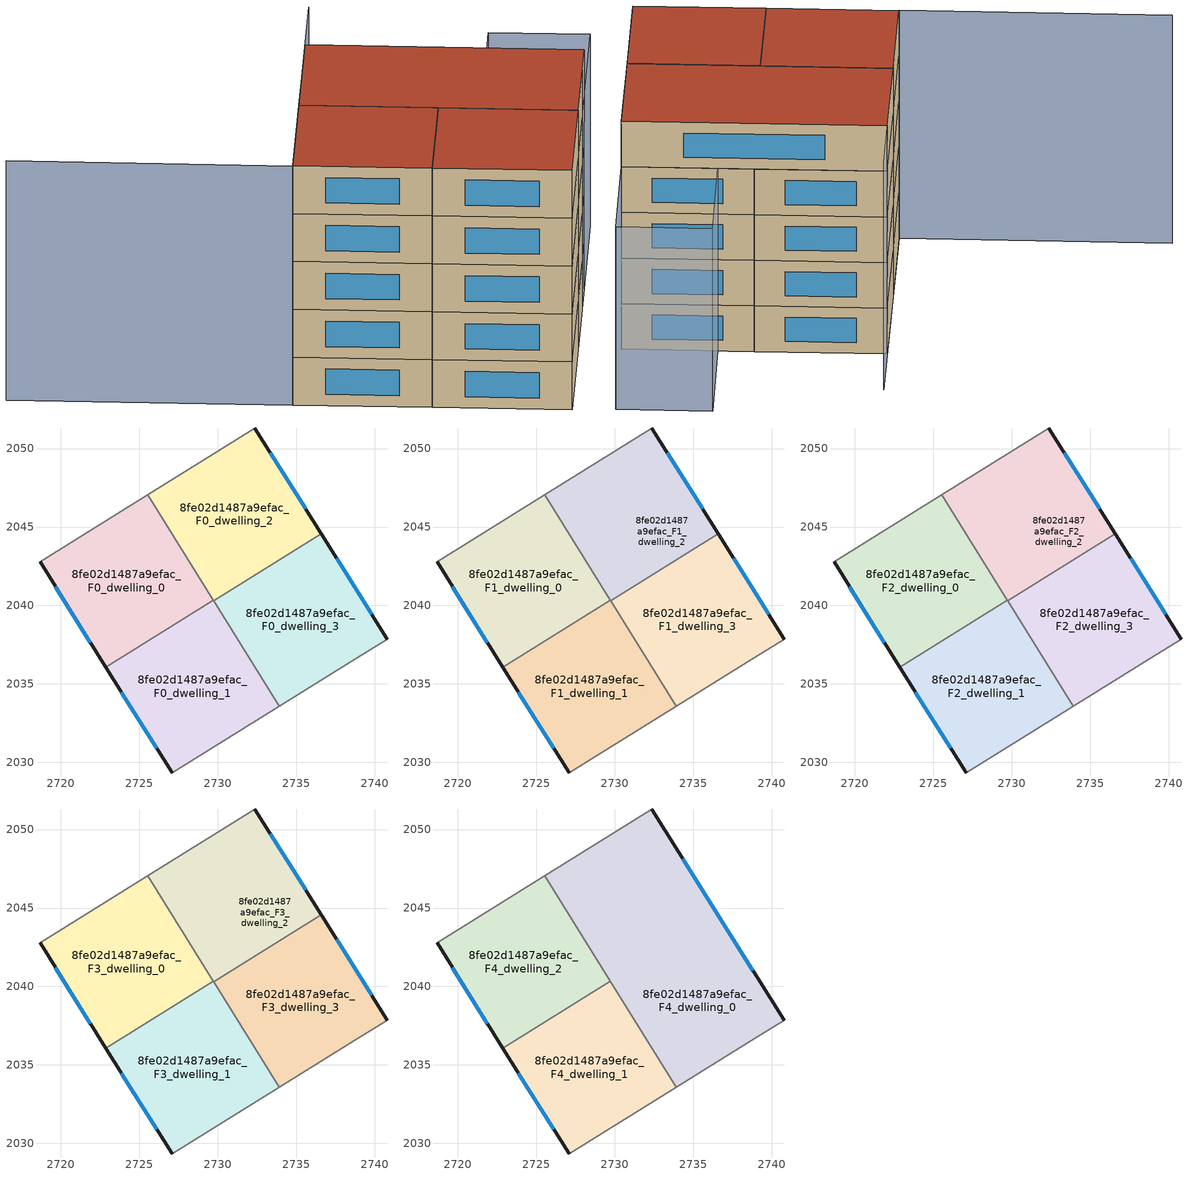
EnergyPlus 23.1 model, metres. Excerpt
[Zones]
8fe02d1487a9efac_F0_dwelling_0
 floor ground (EU_floor_Construction): 2725.54,2047.05 2729.73,2040.33 2722.88,2036.06 2718.68,2042.77 z0
 wall outside (EU_wall_Construction): 2718.68,2042.77 2722.88,2036.06 z0:3
 wall adiabatic (EU_wall_Construction): 2725.54,2047.05 2718.68,2042.77 z0:3
 wall to 8fe02d1487a9efac_F0_dwelling_2 (EU_wall_Construction): 2729.73,2040.33 2725.54,2047.05 z0:3
 wall to 8fe02d1487a9efac_F0_dwelling_1 (EU_wall_Construction): 2722.88,2036.06 2729.73,2040.33 z0:3
 window (EU_Window_Construction): 2719.66,2041.2 2721.89,2037.64 z0.7:2.3
8fe02d1487a9efac_F0_dwelling_1
 floor ground (EU_floor_Construction): 2729.73,2040.33 2733.92,2033.59 2727.09,2029.33 2722.88,2036.06 z0
 wall outside (EU_wall_Construction): 2722.88,2036.06 2727.09,2029.33 z0:3
 wall adiabatic (EU_wall_Construction): 2727.09,2029.33 2733.92,2033.59 z0:3
 wall to 8fe02d1487a9efac_F0_dwelling_3 (EU_wall_Construction): 2733.92,2033.59 2729.74,2040.31 z0:3
 wall to 8fe02d1487a9efac_F0_dwelling_2 (EU_wall_Construction): 2729.74,2040.31 2729.73,2040.33 z0:3
 window (EU_Window_Construction): 2723.87,2034.48 2726.1,2030.91 z0.7:2.3
8fe02d1487a9efac_F0_dwelling_2
 floor ground (EU_floor_Construction): 2732.38,2051.3 2736.59,2044.57 2729.73,2040.33 2725.54,2047.05 z0; 2736.59,2044.57 2729.74,2040.31 2729.73,2040.33 z0
 wall outside (EU_wall_Construction): 2736.59,2044.57 2732.38,2051.3 z0:3
 wall adiabatic (EU_wall_Construction): 2732.38,2051.3 2725.54,2047.05 z0:3
 wall to 8fe02d1487a9efac_F0_dwelling_3 (EU_wall_Construction): 2729.74,2040.31 2736.59,2044.57 z0:3
 window (EU_Window_Construction): 2735.6,2046.15 2733.36,2049.72 z0.7:2.3
8fe02d1487a9efac_F0_dwelling_3
 floor ground (EU_floor_Construction): 2736.59,2044.57 2740.79,2037.86 2738.47,2036.43 2733.92,2033.59 2729.74,2040.31 z0
 wall outside (EU_wall_Construction): 2740.79,2037.86 2736.59,2044.57 z0:3
 wall adiabatic (EU_wall_Construction): 2733.92,2033.59 2738.47,2036.43 2740.79,2037.86 z0:3
 window (EU_Window_Construction): 2739.8,2039.44 2737.58,2043 z0.7:2.3
8fe02d1487a9efac_F1_dwelling_0
 floor to 8fe02d1487a9efac_F0_dwelling_0 (EU_floor_Construction): 2725.54,2047.05 2729.73,2040.33 2722.88,2036.06 2718.68,2042.77 z3
 wall outside (EU_wall_Construction): 2718.68,2042.77 2722.88,2036.06 z3:6
 wall adiabatic (EU_wall_Construction): 2725.54,2047.05 2718.68,2042.77 z3:6
 wall to 8fe02d1487a9efac_F1_dwelling_2 (EU_wall_Construction): 2729.73,2040.33 2725.54,2047.05 z3:6
 wall to 8fe02d1487a9efac_F1_dwelling_1 (EU_wall_Construction): 2722.88,2036.06 2729.73,2040.33 z3:6
 window (EU_Window_Construction): 2719.66,2041.2 2721.89,2037.64 z3.7:5.3
8fe02d1487a9efac_F1_dwelling_1
 floor to 8fe02d1487a9efac_F0_dwelling_1 (EU_floor_Construction): 2729.73,2040.32 2733.92,2033.59 2727.09,2029.33 2722.88,2036.06 z3
 wall outside (EU_wall_Construction): 2722.88,2036.06 2727.09,2029.33 z3:6
 wall adiabatic (EU_wall_Construction): 2727.09,2029.33 2733.92,2033.59 z3:6
 wall to 8fe02d1487a9efac_F1_dwelling_3 (EU_wall_Construction): 2733.92,2033.59 2729.74,2040.31 z3:6
 wall to 8fe02d1487a9efac_F1_dwelling_2 (EU_wall_Construction): 2729.74,2040.31 2729.73,2040.33 z3:6
 window (EU_Window_Construction): 2723.87,2034.48 2726.1,2030.91 z3.7:5.3
8fe02d1487a9efac_F1_dwelling_2
 floor to 8fe02d1487a9efac_F0_dwelling_2 (EU_floor_Construction): 2732.38,2051.3 2729.73,2040.33 2725.54,2047.05 z3; 2736.59,2044.57 2729.74,2040.31 2729.73,2040.33 z3; 2732.38,2051.3 2736.59,2044.57 2729.73,2040.33 z3
 wall outside (EU_wall_Construction): 2736.59,2044.57 2732.38,2051.3 z3:6
 wall adiabatic (EU_wall_Construction): 2732.38,2051.3 2725.54,2047.05 z3:6
 wall to 8fe02d1487a9efac_F1_dwelling_3 (EU_wall_Construction): 2729.74,2040.31 2736.59,2044.57 z3:6
 window (EU_Window_Construction): 2735.6,2046.15 2733.36,2049.72 z3.7:5.3
8fe02d1487a9efac_F1_dwelling_3
 floor to 8fe02d1487a9efac_F0_dwelling_3 (EU_floor_Construction): 2736.59,2044.57 2740.79,2037.86 2738.47,2036.43 2733.92,2033.59 2729.74,2040.31 z3
 wall outside (EU_wall_Construction): 2740.79,2037.86 2736.59,2044.57 z3:6
 wall adiabatic (EU_wall_Construction): 2733.92,2033.59 2738.47,2036.43 2740.79,2037.86 z3:6
 window (EU_Window_Construction): 2739.8,2039.44 2737.58,2043 z3.7:5.3
8fe02d1487a9efac_F2_dwelling_0
 floor to 8fe02d1487a9efac_F1_dwelling_0 (EU_floor_Construction): 2725.54,2047.05 2729.73,2040.33 2722.88,2036.06 2718.68,2042.77 z6
 wall outside (EU_wall_Construction): 2718.68,2042.77 2722.88,2036.06 z6:9
 wall adiabatic (EU_wall_Construction): 2725.54,2047.05 2718.68,2042.77 z6:9
 wall to 8fe02d1487a9efac_F2_dwelling_2 (EU_wall_Construction): 2729.73,2040.33 2725.54,2047.05 z6:9
 wall to 8fe02d1487a9efac_F2_dwelling_1 (EU_wall_Construction): 2722.88,2036.06 2729.73,2040.33 z6:9
 window (EU_Window_Construction): 2719.66,2041.2 2721.89,2037.64 z6.7:8.3
8fe02d1487a9efac_F2_dwelling_1
 floor to 8fe02d1487a9efac_F1_dwelling_1 (EU_floor_Construction): 2729.73,2040.32 2733.92,2033.59 2727.09,2029.33 2722.88,2036.06 z6
 wall outside (EU_wall_Construction): 2722.88,2036.06 2727.09,2029.33 z6:9
 wall adiabatic (EU_wall_Construction): 2727.09,2029.33 2733.92,2033.59 z6:9
 wall to 8fe02d1487a9efac_F2_dwelling_3 (EU_wall_Construction): 2733.92,2033.59 2729.74,2040.31 z6:9
 wall to 8fe02d1487a9efac_F2_dwelling_2 (EU_wall_Construction): 2729.74,2040.31 2729.73,2040.33 z6:9
 window (EU_Window_Construction): 2723.87,2034.48 2726.1,2030.91 z6.7:8.3
8fe02d1487a9efac_F2_dwelling_2
 floor to 8fe02d1487a9efac_F1_dwelling_2 (EU_floor_Construction): 2732.38,2051.3 2729.73,2040.33 2725.54,2047.05 z6; 2736.59,2044.57 2729.74,2040.31 2729.73,2040.33 z6; 2732.38,2051.3 2736.59,2044.57 2729.73,2040.33 z6
 wall outside (EU_wall_Construction): 2736.59,2044.57 2732.38,2051.3 z6:9
 wall adiabatic (EU_wall_Construction): 2732.38,2051.3 2725.54,2047.05 z6:9
 wall to 8fe02d1487a9efac_F2_dwelling_3 (EU_wall_Construction): 2729.74,2040.31 2736.59,2044.57 z6:9
 window (EU_Window_Construction): 2735.6,2046.15 2733.36,2049.72 z6.7:8.3
8fe02d1487a9efac_F2_dwelling_3
 floor to 8fe02d1487a9efac_F1_dwelling_3 (EU_floor_Construction): 2736.59,2044.57 2740.79,2037.86 2738.47,2036.43 2733.92,2033.59 2729.74,2040.31 z6
 wall outside (EU_wall_Construction): 2740.79,2037.86 2736.59,2044.57 z6:9
 wall adiabatic (EU_wall_Construction): 2733.92,2033.59 2738.47,2036.43 2740.79,2037.86 z6:9
 window (EU_Window_Construction): 2739.8,2039.44 2737.58,2043 z6.7:8.3
8fe02d1487a9efac_F3_dwelling_0
 floor to 8fe02d1487a9efac_F2_dwelling_0 (EU_floor_Construction): 2725.54,2047.05 2729.73,2040.33 2722.88,2036.06 2718.68,2042.77 z9
 wall outside (EU_wall_Construction): 2718.68,2042.77 2722.88,2036.06 z9:12
 wall adiabatic (EU_wall_Construction): 2725.54,2047.05 2718.68,2042.77 z9:12
 wall to 8fe02d1487a9efac_F3_dwelling_2 (EU_wall_Construction): 2729.73,2040.33 2725.54,2047.05 z9:12
 wall to 8fe02d1487a9efac_F3_dwelling_1 (EU_wall_Construction): 2722.88,2036.06 2729.73,2040.33 z9:12
 window (EU_Window_Construction): 2719.66,2041.2 2721.89,2037.64 z9.7:11.3
8fe02d1487a9efac_F3_dwelling_1
 floor to 8fe02d1487a9efac_F2_dwelling_1 (EU_floor_Construction): 2729.73,2040.32 2733.92,2033.59 2727.09,2029.33 2722.88,2036.06 z9
 wall outside (EU_wall_Construction): 2722.88,2036.06 2727.09,2029.33 z9:12
 wall adiabatic (EU_wall_Construction): 2727.09,2029.33 2733.92,2033.59 z9:12
 wall to 8fe02d1487a9efac_F3_dwelling_3 (EU_wall_Construction): 2733.92,2033.59 2729.74,2040.31 z9:12
 wall to 8fe02d1487a9efac_F3_dwelling_2 (EU_wall_Construction): 2729.74,2040.31 2729.73,2040.33 z9:12
 window (EU_Window_Construction): 2723.87,2034.48 2726.1,2030.91 z9.7:11.3
8fe02d1487a9efac_F3_dwelling_2
 floor to 8fe02d1487a9efac_F2_dwelling_2 (EU_floor_Construction): 2732.38,2051.3 2729.73,2040.33 2725.54,2047.05 z9; 2736.59,2044.57 2729.74,2040.31 2729.73,2040.33 z9; 2732.38,2051.3 2736.59,2044.57 2729.73,2040.33 z9
 wall outside (EU_wall_Construction): 2736.59,2044.57 2732.38,2051.3 z9:12
 wall adiabatic (EU_wall_Construction): 2732.38,2051.3 2725.54,2047.05 z9:12
 wall to 8fe02d1487a9efac_F3_dwelling_3 (EU_wall_Construction): 2729.74,2040.31 2736.59,2044.57 z9:12
 window (EU_Window_Construction): 2735.6,2046.15 2733.36,2049.72 z9.7:11.3
8fe02d1487a9efac_F3_dwelling_3
 floor to 8fe02d1487a9efac_F2_dwelling_3 (EU_floor_Construction): 2736.59,2044.57 2740.79,2037.86 2738.47,2036.43 2733.92,2033.59 2729.74,2040.31 z9
 wall outside (EU_wall_Construction): 2740.79,2037.86 2736.59,2044.57 z9:12
 wall adiabatic (EU_wall_Construction): 2733.92,2033.59 2738.47,2036.43 2740.79,2037.86 z9:12
 window (EU_Window_Construction): 2739.8,2039.44 2737.58,2043 z9.7:11.3
8fe02d1487a9efac_F4_dwelling_0
 floor to 8fe02d1487a9efac_F3_dwelling_2 (EU_floor_Construction): 2732.38,2051.3 2736.59,2044.57 2729.74,2040.31 2729.73,2040.33 z12; 2732.38,2051.3 2729.73,2040.33 2725.54,2047.05 z12
 floor to 8fe02d1487a9efac_F3_dwelling_3 (EU_floor_Construction): 2736.59,2044.57 2740.79,2037.86 2738.47,2036.43 2733.92,2033.59 2729.74,2040.31 z12
 wall outside (EU_wall_Construction): 2740.79,2037.86 2732.38,2051.3 z12:15
 wall adiabatic (EU_wall_Construction): 2733.92,2033.59 2738.47,2036.43 2740.79,2037.86 / 2732.38,2051.3 2725.54,2047.05 z12:15
 wall to 8fe02d1487a9efac_F4_dwelling_1 (EU_wall_Construction): 2729.73,2040.33 2733.92,2033.59 z12:15
 wall to 8fe02d1487a9efac_F4_dwelling_2 (EU_wall_Construction): 2725.54,2047.05 2729.73,2040.33 z12:15
 window (EU_Window_Construction): 2738.82,2041.02 2734.35,2048.14 z12.7:14.3
 roof outside (EU_roof_Construction): 2738.47,2036.43 2740.79,2037.86 2732.38,2051.3 2725.54,2047.05 2733.92,2033.59 z15
8fe02d1487a9efac_F4_dwelling_1
 floor to 8fe02d1487a9efac_F3_dwelling_1 (EU_floor_Construction): 2729.73,2040.33 2733.92,2033.59 2727.09,2029.33 2722.88,2036.06 z12
 wall outside (EU_wall_Construction): 2722.88,2036.06 2727.09,2029.33 z12:15
 wall adiabatic (EU_wall_Construction): 2727.09,2029.33 2733.92,2033.59 z12:15
 wall to 8fe02d1487a9efac_F4_dwelling_2 (EU_wall_Construction): 2729.73,2040.33 2722.88,2036.06 z12:15
 window (EU_Window_Construction): 2723.87,2034.48 2726.1,2030.91 z12.7:14.3
 roof outside (EU_roof_Construction): 2733.92,2033.59 2729.73,2040.33 2722.88,2036.06 2727.09,2029.33 z15
8fe02d1487a9efac_F4_dwelling_2
 floor to 8fe02d1487a9efac_F3_dwelling_0 (EU_floor_Construction): 2725.54,2047.05 2729.73,2040.33 2722.88,2036.06 2718.68,2042.77 z12
 wall outside (EU_wall_Construction): 2718.68,2042.77 2722.88,2036.06 z12:15
 wall adiabatic (EU_wall_Construction): 2725.54,2047.05 2718.68,2042.77 z12:15
 window (EU_Window_Construction): 2719.66,2041.2 2721.89,2037.64 z12.7:14.3
 roof outside (EU_roof_Construction): 2729.73,2040.33 2725.54,2047.05 2718.68,2042.77 2722.88,2036.06 z15
shading: 2747.91,2042.34 2740.79,2037.86 / 2740.79,2037.86 2737.72,2042.74 / 2737.72,2042.74 2744.84,2047.22 / 2744.84,2047.22 2747.91,2042.34 z0:12; 2736.63,2053.95 2718.64,2042.75 / 2718.64,2042.75 2710.04,2056.57 z0:15
[Building]
EU S2 Campaign: North Axis=0; Terrain=City; Solar Distribution=FullExterior
[Site:Location]
Budapest.Ferenc.Liszt.Intl.AP: Latitude=47.437; Longitude=19.256; Time Zone=1; Elevation=185
[SizingPeriod:WeatherFileDays]
AnnualSizingPeriod: Begin Month=1; Begin Day of Month=1; End Month=12; End Day of Month=31; Day of Week for Start Day=Monday; Use Weather File Daylight Saving Period=No; Use Weather File Rain and Snow Indicators=No
[MATERIAL]
EU_InternalMass_Material: Roughness=MediumRough; Thickness=0.1; Conductivity=1; Density=1800; Specific Heat=900; Thermal Absorptance=0.9; Solar Absorptance=0.7; Visible Absorptance=0.7
[MATERIAL:NOMASS] Roughness=MediumRough; Thermal Absorptance=0.9; Solar Absorptance=0.7; Visible Absorptance=0.7
Name | Thermal Resistance
EU_wall_NoMass | 0.832559
EU_roof_NoMass | 1.39638
EU_floor_NoMass | 0.872794
[WINDOWMATERIAL:SIMPLEGLAZINGSYSTEM]
EU_Window_SimpleGlazing: UFactor=2.79869; Solar Heat Gain Coefficient=0.75; Visible Transmittance=0.75
[CONSTRUCTION]
EU_wall_Construction: EU_wall_NoMass
EU_roof_Construction: EU_roof_NoMass
EU_floor_Construction: EU_floor_NoMass
EU_Window_Construction: EU_Window_SimpleGlazing
EU_InternalMass_Construction: EU_InternalMass_Material
[ZONE] Type=1; Multiplier=1; Ceiling Height=autocalculate; Floor Area=autocalculate; Part of Total Floor Area=Yes
Name | Volume
8fe02d1487a9efac_F0_dwelling_0; 8fe02d1487a9efac_F1_dwelling_0; 8fe02d1487a9efac_F2_dwelling_0; 8fe02d1487a9efac_F3_dwelling_0; 8fe02d1487a9efac_F4_dwelling_2 | 191.849
8fe02d1487a9efac_F4_dwelling_0 | 383.637
8fe02d1487a9efac_F0_dwelling_1 | 191.844
8fe02d1487a9efac_F1_dwelling_1; 8fe02d1487a9efac_F2_dwelling_1; 8fe02d1487a9efac_F3_dwelling_1; 8fe02d1487a9efac_F4_dwelling_1 | 191.843
8fe02d1487a9efac_F0_dwelling_2; 8fe02d1487a9efac_F1_dwelling_2; 8fe02d1487a9efac_F2_dwelling_2; 8fe02d1487a9efac_F3_dwelling_2 | 191.825
8fe02d1487a9efac_F0_dwelling_3; 8fe02d1487a9efac_F1_dwelling_3; 8fe02d1487a9efac_F2_dwelling_3; 8fe02d1487a9efac_F3_dwelling_3 | 191.814
[INTERNALMASS] Construction=EU_InternalMass_Construction
Name | Zone or ZoneList | Surface Area
8fe02d1487a9efac_F0_dwelling_0_EU_InternalMass | 8fe02d1487a9efac_F0_dwelling_0 | 63.9553
8fe02d1487a9efac_F0_dwelling_1_EU_InternalMass | 8fe02d1487a9efac_F0_dwelling_1 | 63.9539
8fe02d1487a9efac_F0_dwelling_2_EU_InternalMass | 8fe02d1487a9efac_F0_dwelling_2 | 63.9455
8fe02d1487a9efac_F0_dwelling_3_EU_InternalMass | 8fe02d1487a9efac_F0_dwelling_3 | 63.9407
8fe02d1487a9efac_F1_dwelling_0_EU_InternalMass | 8fe02d1487a9efac_F1_dwelling_0 | 63.9553
8fe02d1487a9efac_F1_dwelling_1_EU_InternalMass | 8fe02d1487a9efac_F1_dwelling_1 | 63.9539
8fe02d1487a9efac_F1_dwelling_2_EU_InternalMass | 8fe02d1487a9efac_F1_dwelling_2 | 63.9455
8fe02d1487a9efac_F1_dwelling_3_EU_InternalMass | 8fe02d1487a9efac_F1_dwelling_3 | 63.9407
8fe02d1487a9efac_F2_dwelling_0_EU_InternalMass | 8fe02d1487a9efac_F2_dwelling_0 | 63.9553
8fe02d1487a9efac_F2_dwelling_1_EU_InternalMass | 8fe02d1487a9efac_F2_dwelling_1 | 63.9539
8fe02d1487a9efac_F2_dwelling_2_EU_InternalMass | 8fe02d1487a9efac_F2_dwelling_2 | 63.9455
8fe02d1487a9efac_F2_dwelling_3_EU_InternalMass | 8fe02d1487a9efac_F2_dwelling_3 | 63.9407
8fe02d1487a9efac_F3_dwelling_0_EU_InternalMass | 8fe02d1487a9efac_F3_dwelling_0 | 63.9553
8fe02d1487a9efac_F3_dwelling_1_EU_InternalMass | 8fe02d1487a9efac_F3_dwelling_1 | 63.9539
8fe02d1487a9efac_F3_dwelling_2_EU_InternalMass | 8fe02d1487a9efac_F3_dwelling_2 | 63.9455
8fe02d1487a9efac_F3_dwelling_3_EU_InternalMass | 8fe02d1487a9efac_F3_dwelling_3 | 63.9407
8fe02d1487a9efac_F4_dwelling_0_EU_InternalMass | 8fe02d1487a9efac_F4_dwelling_0 | 127.881
8fe02d1487a9efac_F4_dwelling_1_EU_InternalMass | 8fe02d1487a9efac_F4_dwelling_1 | 63.9519
8fe02d1487a9efac_F4_dwelling_2_EU_InternalMass | 8fe02d1487a9efac_F4_dwelling_2 | 63.9539
[OTHEREQUIPMENT] Fuel Type=Electricity; Design Level Calculation Method=Watts/Area; Power per Zone Floor Area=1; Fraction Latent=0; Fraction Radiant=0; Fraction Lost=0; Carbon Dioxide Generation Rate=0; EndUse Subcategory=EU_Step8_InternalGains
Name | Zone or ZoneList or Space or SpaceList | Schedule
EU_Step8_InternalGain_8fe02d1487a9efac_F0_dwelling_0_f000 | 8fe02d1487a9efac_F0_dwelling_0 | EU_Step8_GainSchedule_8fe02d1487a9efac_F0_dwelling_0_f000
EU_Step8_InternalGain_8fe02d1487a9efac_F0_dwelling_1_f000 | 8fe02d1487a9efac_F0_dwelling_1 | EU_Step8_GainSchedule_8fe02d1487a9efac_F0_dwelling_1_f000
EU_Step8_InternalGain_8fe02d1487a9efac_F0_dwelling_2_f000 | 8fe02d1487a9efac_F0_dwelling_2 | EU_Step8_GainSchedule_8fe02d1487a9efac_F0_dwelling_2_f000
EU_Step8_InternalGain_8fe02d1487a9efac_F0_dwelling_3_f000 | 8fe02d1487a9efac_F0_dwelling_3 | EU_Step8_GainSchedule_8fe02d1487a9efac_F0_dwelling_3_f000
EU_Step8_InternalGain_8fe02d1487a9efac_F1_dwelling_0_f000 | 8fe02d1487a9efac_F1_dwelling_0 | EU_Step8_GainSchedule_8fe02d1487a9efac_F1_dwelling_0_f000
EU_Step8_InternalGain_8fe02d1487a9efac_F1_dwelling_1_f000 | 8fe02d1487a9efac_F1_dwelling_1 | EU_Step8_GainSchedule_8fe02d1487a9efac_F1_dwelling_1_f000
EU_Step8_InternalGain_8fe02d1487a9efac_F1_dwelling_2_f000 | 8fe02d1487a9efac_F1_dwelling_2 | EU_Step8_GainSchedule_8fe02d1487a9efac_F1_dwelling_2_f000
EU_Step8_InternalGain_8fe02d1487a9efac_F1_dwelling_3_f000 | 8fe02d1487a9efac_F1_dwelling_3 | EU_Step8_GainSchedule_8fe02d1487a9efac_F1_dwelling_3_f000
EU_Step8_InternalGain_8fe02d1487a9efac_F2_dwelling_0_f000 | 8fe02d1487a9efac_F2_dwelling_0 | EU_Step8_GainSchedule_8fe02d1487a9efac_F2_dwelling_0_f000
EU_Step8_InternalGain_8fe02d1487a9efac_F2_dwelling_1_f000 | 8fe02d1487a9efac_F2_dwelling_1 | EU_Step8_GainSchedule_8fe02d1487a9efac_F2_dwelling_1_f000
EU_Step8_InternalGain_8fe02d1487a9efac_F2_dwelling_2_f000 | 8fe02d1487a9efac_F2_dwelling_2 | EU_Step8_GainSchedule_8fe02d1487a9efac_F2_dwelling_2_f000
EU_Step8_InternalGain_8fe02d1487a9efac_F2_dwelling_3_f000 | 8fe02d1487a9efac_F2_dwelling_3 | EU_Step8_GainSchedule_8fe02d1487a9efac_F2_dwelling_3_f000
EU_Step8_InternalGain_8fe02d1487a9efac_F3_dwelling_0_f000 | 8fe02d1487a9efac_F3_dwelling_0 | EU_Step8_GainSchedule_8fe02d1487a9efac_F3_dwelling_0_f000
EU_Step8_InternalGain_8fe02d1487a9efac_F3_dwelling_1_f000 | 8fe02d1487a9efac_F3_dwelling_1 | EU_Step8_GainSchedule_8fe02d1487a9efac_F3_dwelling_1_f000
EU_Step8_InternalGain_8fe02d1487a9efac_F3_dwelling_2_f000 | 8fe02d1487a9efac_F3_dwelling_2 | EU_Step8_GainSchedule_8fe02d1487a9efac_F3_dwelling_2_f000
EU_Step8_InternalGain_8fe02d1487a9efac_F3_dwelling_3_f000 | 8fe02d1487a9efac_F3_dwelling_3 | EU_Step8_GainSchedule_8fe02d1487a9efac_F3_dwelling_3_f000
EU_Step8_InternalGain_8fe02d1487a9efac_F4_dwelling_0_f000 | 8fe02d1487a9efac_F4_dwelling_0 | EU_Step8_GainSchedule_8fe02d1487a9efac_F4_dwelling_0_f000
EU_Step8_InternalGain_8fe02d1487a9efac_F4_dwelling_1_f000 | 8fe02d1487a9efac_F4_dwelling_1 | EU_Step8_GainSchedule_8fe02d1487a9efac_F4_dwelling_1_f000
EU_Step8_InternalGain_8fe02d1487a9efac_F4_dwelling_2_f000 | 8fe02d1487a9efac_F4_dwelling_2 | EU_Step8_GainSchedule_8fe02d1487a9efac_F4_dwelling_2_f000
[ZONEVENTILATION:DESIGNFLOWRATE] Schedule=EU_AlwaysOn; Design Flow Rate Calculation Method=AirChanges/Hour; Air Changes per Hour=0.475469; Ventilation Type=Natural; Fan Pressure Rise=0; Fan Total Efficiency=1; Constant Term Coefficient=1; Temperature Term Coefficient=0; Velocity Term Coefficient=0; Velocity Squared Term Coefficient=0; Minimum Indoor Temperature=-100; Maximum Indoor Temperature=100; Delta Temperature=-100; Minimum Outdoor Temperature=-100; Maximum Outdoor Temperature=100; Maximum Wind Speed=40
Name | Zone or ZoneList or Space or SpaceList
EU_ConstantAir_8fe02d1487a9efac_F0_dwelling_0 | 8fe02d1487a9efac_F0_dwelling_0
EU_ConstantAir_8fe02d1487a9efac_F0_dwelling_1 | 8fe02d1487a9efac_F0_dwelling_1
EU_ConstantAir_8fe02d1487a9efac_F0_dwelling_2 | 8fe02d1487a9efac_F0_dwelling_2
EU_ConstantAir_8fe02d1487a9efac_F0_dwelling_3 | 8fe02d1487a9efac_F0_dwelling_3
EU_ConstantAir_8fe02d1487a9efac_F1_dwelling_0 | 8fe02d1487a9efac_F1_dwelling_0
EU_ConstantAir_8fe02d1487a9efac_F1_dwelling_1 | 8fe02d1487a9efac_F1_dwelling_1
EU_ConstantAir_8fe02d1487a9efac_F1_dwelling_2 | 8fe02d1487a9efac_F1_dwelling_2
EU_ConstantAir_8fe02d1487a9efac_F1_dwelling_3 | 8fe02d1487a9efac_F1_dwelling_3
EU_ConstantAir_8fe02d1487a9efac_F2_dwelling_0 | 8fe02d1487a9efac_F2_dwelling_0
EU_ConstantAir_8fe02d1487a9efac_F2_dwelling_1 | 8fe02d1487a9efac_F2_dwelling_1
EU_ConstantAir_8fe02d1487a9efac_F2_dwelling_2 | 8fe02d1487a9efac_F2_dwelling_2
EU_ConstantAir_8fe02d1487a9efac_F2_dwelling_3 | 8fe02d1487a9efac_F2_dwelling_3
EU_ConstantAir_8fe02d1487a9efac_F3_dwelling_0 | 8fe02d1487a9efac_F3_dwelling_0
EU_ConstantAir_8fe02d1487a9efac_F3_dwelling_1 | 8fe02d1487a9efac_F3_dwelling_1
EU_ConstantAir_8fe02d1487a9efac_F3_dwelling_2 | 8fe02d1487a9efac_F3_dwelling_2
EU_ConstantAir_8fe02d1487a9efac_F3_dwelling_3 | 8fe02d1487a9efac_F3_dwelling_3
EU_ConstantAir_8fe02d1487a9efac_F4_dwelling_0 | 8fe02d1487a9efac_F4_dwelling_0
EU_ConstantAir_8fe02d1487a9efac_F4_dwelling_1 | 8fe02d1487a9efac_F4_dwelling_1
EU_ConstantAir_8fe02d1487a9efac_F4_dwelling_2 | 8fe02d1487a9efac_F4_dwelling_2
[HVACTEMPLATE:THERMOSTAT] Constant Heating Setpoint=20; Constant Cooling Setpoint=50
EU_HeatOnly_8fe02d1487a9efac_F0_dwelling_0; EU_HeatOnly_8fe02d1487a9efac_F0_dwelling_1; EU_HeatOnly_8fe02d1487a9efac_F0_dwelling_2; EU_HeatOnly_8fe02d1487a9efac_F0_dwelling_3; EU_HeatOnly_8fe02d1487a9efac_F1_dwelling_0; EU_HeatOnly_8fe02d1487a9efac_F1_dwelling_1; EU_HeatOnly_8fe02d1487a9efac_F1_dwelling_2; EU_HeatOnly_8fe02d1487a9efac_F1_dwelling_3; EU_HeatOnly_8fe02d1487a9efac_F2_dwelling_0; EU_HeatOnly_8fe02d1487a9efac_F2_dwelling_1; EU_HeatOnly_8fe02d1487a9efac_F2_dwelling_2; EU_HeatOnly_8fe02d1487a9efac_F2_dwelling_3; EU_HeatOnly_8fe02d1487a9efac_F3_dwelling_0; EU_HeatOnly_8fe02d1487a9efac_F3_dwelling_1; EU_HeatOnly_8fe02d1487a9efac_F3_dwelling_2; EU_HeatOnly_8fe02d1487a9efac_F3_dwelling_3; EU_HeatOnly_8fe02d1487a9efac_F4_dwelling_0; EU_HeatOnly_8fe02d1487a9efac_F4_dwelling_1; EU_HeatOnly_8fe02d1487a9efac_F4_dwelling_2
[HVACTEMPLATE:ZONE:IDEALLOADSAIRSYSTEM] System Availability Schedule=EU_AlwaysOn; Maximum Heating Supply Air Temperature=50; Minimum Cooling Supply Air Temperature=13; Maximum Heating Supply Air Humidity Ratio=0.0156; Minimum Cooling Supply Air Humidity Ratio=0.0077; Heating Limit=NoLimit; Cooling Limit=NoLimit; Heating Availability Schedule=EU_AlwaysOn; Cooling Availability Schedule=EU_CoolingOff; Dehumidification Control Type=ConstantSensibleHeatRatio; Cooling Sensible Heat Ratio=0.7; Dehumidification Setpoint=60; Humidification Control Type=None; Humidification Setpoint=30; Outdoor Air Method=None; Outdoor Air Flow Rate per Person=0.00944; Outdoor Air Flow Rate per Zone Floor Area=0; Outdoor Air Flow Rate per Zone=0; Demand Controlled Ventilation Type=None; Outdoor Air Economizer Type=NoEconomizer; Heat Recovery Type=None; Sensible Heat Recovery Effectiveness=0.7; Latent Heat Recovery Effectiveness=0.65
Name | Template Thermostat
8fe02d1487a9efac_F0_dwelling_0 | EU_HeatOnly_8fe02d1487a9efac_F0_dwelling_0
8fe02d1487a9efac_F0_dwelling_1 | EU_HeatOnly_8fe02d1487a9efac_F0_dwelling_1
8fe02d1487a9efac_F0_dwelling_2 | EU_HeatOnly_8fe02d1487a9efac_F0_dwelling_2
8fe02d1487a9efac_F0_dwelling_3 | EU_HeatOnly_8fe02d1487a9efac_F0_dwelling_3
8fe02d1487a9efac_F1_dwelling_0 | EU_HeatOnly_8fe02d1487a9efac_F1_dwelling_0
8fe02d1487a9efac_F1_dwelling_1 | EU_HeatOnly_8fe02d1487a9efac_F1_dwelling_1
8fe02d1487a9efac_F1_dwelling_2 | EU_HeatOnly_8fe02d1487a9efac_F1_dwelling_2
8fe02d1487a9efac_F1_dwelling_3 | EU_HeatOnly_8fe02d1487a9efac_F1_dwelling_3
8fe02d1487a9efac_F2_dwelling_0 | EU_HeatOnly_8fe02d1487a9efac_F2_dwelling_0
8fe02d1487a9efac_F2_dwelling_1 | EU_HeatOnly_8fe02d1487a9efac_F2_dwelling_1
8fe02d1487a9efac_F2_dwelling_2 | EU_HeatOnly_8fe02d1487a9efac_F2_dwelling_2
8fe02d1487a9efac_F2_dwelling_3 | EU_HeatOnly_8fe02d1487a9efac_F2_dwelling_3
8fe02d1487a9efac_F3_dwelling_0 | EU_HeatOnly_8fe02d1487a9efac_F3_dwelling_0
8fe02d1487a9efac_F3_dwelling_1 | EU_HeatOnly_8fe02d1487a9efac_F3_dwelling_1
8fe02d1487a9efac_F3_dwelling_2 | EU_HeatOnly_8fe02d1487a9efac_F3_dwelling_2
8fe02d1487a9efac_F3_dwelling_3 | EU_HeatOnly_8fe02d1487a9efac_F3_dwelling_3
8fe02d1487a9efac_F4_dwelling_0 | EU_HeatOnly_8fe02d1487a9efac_F4_dwelling_0
8fe02d1487a9efac_F4_dwelling_1 | EU_HeatOnly_8fe02d1487a9efac_F4_dwelling_1
8fe02d1487a9efac_F4_dwelling_2 | EU_HeatOnly_8fe02d1487a9efac_F4_dwelling_2
[SIZING:ZONE] Zone Cooling Design Supply Air Temperature Input Method=SupplyAirTemperature; Zone Cooling Design Supply Air Temperature=13; Zone Heating Design Supply Air Temperature Input Method=SupplyAirTemperature; Zone Heating Design Supply Air Temperature=50; Zone Cooling Design Supply Air Humidity Ratio=0.008; Zone Heating Design Supply Air Humidity Ratio=0.008; Cooling Design Air Flow Method=DesignDay; Cooling Design Air Flow Rate=0; Cooling Minimum Air Flow per Zone Floor Area=0.000762; Cooling Minimum Air Flow=0; Cooling Minimum Air Flow Fraction=0.2; Heating Design Air Flow Method=DesignDay; Heating Design Air Flow Rate=0; Heating Maximum Air Flow per Zone Floor Area=0.002032; Heating Maximum Air Flow=0.141576; Heating Maximum Air Flow Fraction=0.3; Account for Dedicated Outdoor Air System=No; Dedicated Outdoor Air System Control Strategy=NeutralSupplyAir; Dedicated Outdoor Air Low Setpoint Temperature for Design=autosize; Dedicated Outdoor Air High Setpoint Temperature for Design=autosize; Zone Load Sizing Method=Sensible Load Only No Latent Load; Zone Latent Cooling Design Supply Air Humidity Ratio Input Method=HumidityRatioDifference; Zone Cooling Design Supply Air Humidity Ratio Difference=0.005; Zone Latent Heating Design Supply Air Humidity Ratio Input Method=HumidityRatioDifference; Zone Humidification Design Supply Air Humidity Ratio Difference=0.005
8fe02d1487a9efac_F0_dwelling_0; 8fe02d1487a9efac_F0_dwelling_1; 8fe02d1487a9efac_F0_dwelling_2; 8fe02d1487a9efac_F0_dwelling_3; 8fe02d1487a9efac_F1_dwelling_0; 8fe02d1487a9efac_F1_dwelling_1; 8fe02d1487a9efac_F1_dwelling_2; 8fe02d1487a9efac_F1_dwelling_3; 8fe02d1487a9efac_F2_dwelling_0; 8fe02d1487a9efac_F2_dwelling_1; 8fe02d1487a9efac_F2_dwelling_2; 8fe02d1487a9efac_F2_dwelling_3; 8fe02d1487a9efac_F3_dwelling_0; 8fe02d1487a9efac_F3_dwelling_1; 8fe02d1487a9efac_F3_dwelling_2; 8fe02d1487a9efac_F3_dwelling_3; 8fe02d1487a9efac_F4_dwelling_0; 8fe02d1487a9efac_F4_dwelling_1; 8fe02d1487a9efac_F4_dwelling_2
[SCHEDULE:CONSTANT]
Name | Hourly Value
EU_AlwaysOn | 1
EU_CoolingOff | 0
[SCHEDULE:FILE] Column Number=1; Rows to Skip at Top=0; Number of Hours of Data=8760; Column Separator=Comma; Interpolate to Timestep=No; Minutes per Item=60; Adjust Schedule for Daylight Savings=Yes
Name | File
EU_Step8_GainSchedule_8fe02d1487a9efac_F0_dwelling_0_f000 | ../../schedules/8fe02d1487a9efac/8fe02d1487a9efac_F0_dwelling_0_f000_gain.csv
EU_Step8_GainSchedule_8fe02d1487a9efac_F0_dwelling_1_f000 | ../../schedules/8fe02d1487a9efac/8fe02d1487a9efac_F0_dwelling_1_f000_gain.csv
EU_Step8_GainSchedule_8fe02d1487a9efac_F0_dwelling_2_f000 | ../../schedules/8fe02d1487a9efac/8fe02d1487a9efac_F0_dwelling_2_f000_gain.csv
EU_Step8_GainSchedule_8fe02d1487a9efac_F0_dwelling_3_f000 | ../../schedules/8fe02d1487a9efac/8fe02d1487a9efac_F0_dwelling_3_f000_gain.csv
EU_Step8_GainSchedule_8fe02d1487a9efac_F1_dwelling_0_f000 | ../../schedules/8fe02d1487a9efac/8fe02d1487a9efac_F1_dwelling_0_f000_gain.csv
EU_Step8_GainSchedule_8fe02d1487a9efac_F1_dwelling_1_f000 | ../../schedules/8fe02d1487a9efac/8fe02d1487a9efac_F1_dwelling_1_f000_gain.csv
EU_Step8_GainSchedule_8fe02d1487a9efac_F1_dwelling_2_f000 | ../../schedules/8fe02d1487a9efac/8fe02d1487a9efac_F1_dwelling_2_f000_gain.csv
EU_Step8_GainSchedule_8fe02d1487a9efac_F1_dwelling_3_f000 | ../../schedules/8fe02d1487a9efac/8fe02d1487a9efac_F1_dwelling_3_f000_gain.csv
EU_Step8_GainSchedule_8fe02d1487a9efac_F2_dwelling_0_f000 | ../../schedules/8fe02d1487a9efac/8fe02d1487a9efac_F2_dwelling_0_f000_gain.csv
EU_Step8_GainSchedule_8fe02d1487a9efac_F2_dwelling_1_f000 | ../../schedules/8fe02d1487a9efac/8fe02d1487a9efac_F2_dwelling_1_f000_gain.csv
EU_Step8_GainSchedule_8fe02d1487a9efac_F2_dwelling_2_f000 | ../../schedules/8fe02d1487a9efac/8fe02d1487a9efac_F2_dwelling_2_f000_gain.csv
EU_Step8_GainSchedule_8fe02d1487a9efac_F2_dwelling_3_f000 | ../../schedules/8fe02d1487a9efac/8fe02d1487a9efac_F2_dwelling_3_f000_gain.csv
EU_Step8_GainSchedule_8fe02d1487a9efac_F3_dwelling_0_f000 | ../../schedules/8fe02d1487a9efac/8fe02d1487a9efac_F3_dwelling_0_f000_gain.csv
EU_Step8_GainSchedule_8fe02d1487a9efac_F3_dwelling_1_f000 | ../../schedules/8fe02d1487a9efac/8fe02d1487a9efac_F3_dwelling_1_f000_gain.csv
EU_Step8_GainSchedule_8fe02d1487a9efac_F3_dwelling_2_f000 | ../../schedules/8fe02d1487a9efac/8fe02d1487a9efac_F3_dwelling_2_f000_gain.csv
EU_Step8_GainSchedule_8fe02d1487a9efac_F3_dwelling_3_f000 | ../../schedules/8fe02d1487a9efac/8fe02d1487a9efac_F3_dwelling_3_f000_gain.csv
EU_Step8_GainSchedule_8fe02d1487a9efac_F4_dwelling_0_f000 | ../../schedules/8fe02d1487a9efac/8fe02d1487a9efac_F4_dwelling_0_f000_gain.csv
EU_Step8_GainSchedule_8fe02d1487a9efac_F4_dwelling_1_f000 | ../../schedules/8fe02d1487a9efac/8fe02d1487a9efac_F4_dwelling_1_f000_gain.csv
EU_Step8_GainSchedule_8fe02d1487a9efac_F4_dwelling_2_f000 | ../../schedules/8fe02d1487a9efac/8fe02d1487a9efac_F4_dwelling_2_f000_gain.csv
